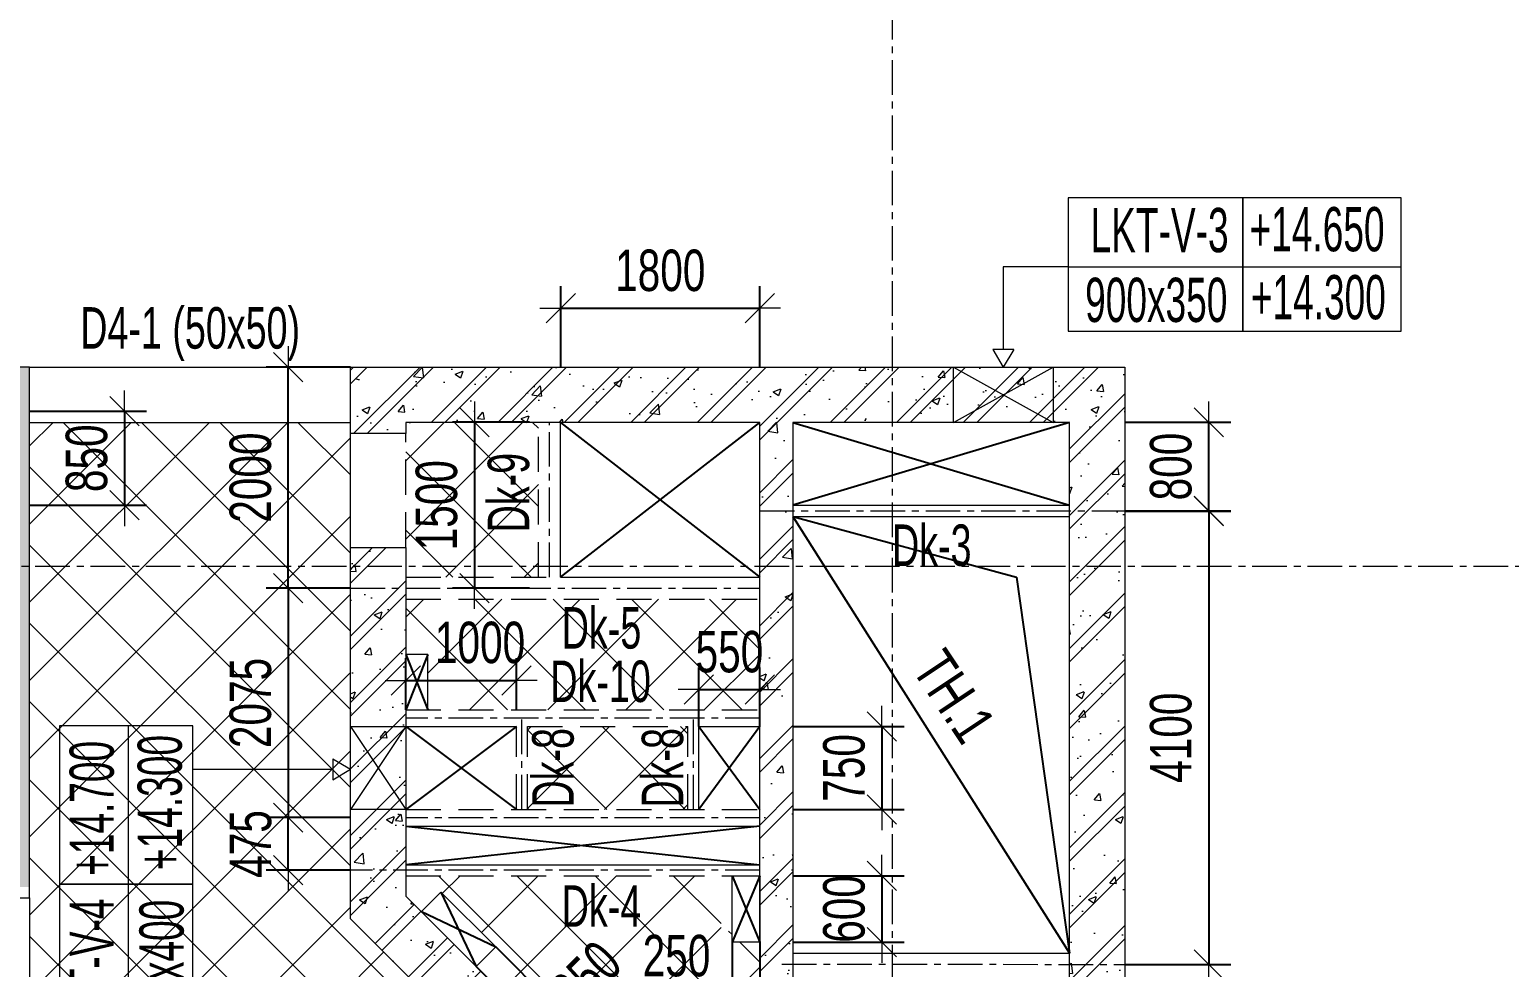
# Model space of a CAD drawing. Header units: millimetres. Extents: x 217991 to 313900, y 2625501 to 2818210.
# Drawn here: x 265300 to 278675, y 2674607 to 2683088 of the extents above; entities that cross this region are included whole.
import ezdxf
from ezdxf.enums import TextEntityAlignment as Align

# ---------------------------------------------------------------- set-up
doc = ezdxf.new("R2010")
doc.units = ezdxf.units.MM
doc.header["$LTSCALE"] = 50
doc.header["$MEASUREMENT"] = 0
doc.linetypes.add('CENTER', pattern=[2, 1.25, -0.25, 0.25, -0.25])
doc.linetypes.add('HIDDEN', pattern=[9.525, 6.35, -3.175])
doc.layers.get('Defpoints').update_dxf_attribs({"lineweight": 9})
for name, color, linetype, lineweight in [('CDC- COT', 4, 'Continuous', 0), ('CDC- DAM', 3, 'Continuous', 5), ('CDC- HATCH', 8, 'Continuous', 0), ('CDC- TRUC', 5, 'CENTER', 15), ('Dim', 8, 'Continuous', 15), ('Dim-off', 8, 'Continuous', 15), ('LKT-M&E', 6, 'Continuous', 18)]:
    doc.layers.add(name, color=color, linetype=linetype, lineweight=lineweight)
for name, color, linetype in [('CHI', 1, 'Continuous'), ('KCS_TEXT', 2, 'Continuous'), ('KCS_TEXT_TEN DAM', 2, 'Continuous')]:
    doc.layers.add(name, color=color, linetype=linetype)
doc.styles.add('ARIAL_3', font='arial_1.ttf', dxfattribs={"width": 0.85})
doc.styles.add('KCS_SMTEXT', font='arial_1.ttf', dxfattribs={"width": 0.7})
doc.styles.add('VN simplex', font='arial_1.ttf', dxfattribs={"width": 0.7})
doc.dimstyles.new('DIM A1 1-150 (Time City)', dxfattribs={"dimtxt": 375, "dimasz": 1.25, "dimexe": 200, "dimexo": 0, "dimgap": 150, "dimtad": 1, "dimdec": 1, "dimzin": 13, "dimdsep": 46, "dimtxsty": 'VN simplex', "dimblk1": 'D', "dimblk2": 'D', "dimsah": 1, "dimcen": 0, "dimdle": 50, "dimclrd": 1, "dimclre": 1, "dimclrt": 2, "dimadec": 0, "dimazin": 0, "dimtfac": 1, "dimtdec": 1, "dimtix": 1, "dimtmove": 2, "dimatfit": 3, "dimldrblk": 'D', "dimfxl": 1, "dimtolj": 1, "dimtzin": 13, "dimarcsym": 0})
pattern_1 = [(50, (-50871.1, -527186.5), (717.2602, -62.7521), [75, -825]), (355, (-50871.1, -527186.5), (-138.7513, 752.1921), [60, -660]), (100.4514, (-50811.3, -527191.7), (578.5094, 689.4395), [63.7402, -701.1421]), (46.1842, (-50871.1, -526986.5), (1067.241, -165.519), [112.5, -1237.5]), (96.6356, (-50782.2, -527000.3), (934.6627, 974.118), [95.6103, -1051.713]), (351.1842, (-50871.1, -526986.5), (934.662, 974.1186), [90, -990]), (21, (-50771.1, -527036.5), (596.907, -402.6189), [75, -825]), (326, (-50771.1, -527036.5), (243.3153, 725.15), [60, -660]), (71.4514, (-50721.35, -527070.05), (840.2226, 322.5305), [63.7402, -701.1421]), (37.5, (-50871.1, -527186.5), (12.15986, 332.89385), [0, -652, 0, -670, 0, -662.5]), (7.5, (-50871.1, -527186.5), (263.06954, 394.4117), [0, -382, 0, -637, 0, -252.5]), (327.5, (-51094.1, -527186.5), (533.82244, -22.55487), [0, -250, 0, -780, 0, -1035]), (317.5, (-51194.1, -527186.5), (583.1862, 100.105), [0, -325, 0, -518, 0, -735]), (45, (-50871.1, -527186.5), (-300.5204, 300.5204), []), (45, (-50871.1, -527064), (-300.5204, 300.5204), [])]
pattern_2 = [(45, (-138554, 0), (-353.55339, 353.55339), []), (135, (-138554, 0), (-353.55339, -353.55339), [])]

# ---------------------------------------------------------------- blocks, each defined once
blk = doc.blocks.new('cot vach loi tang 3 new')
at = {"layer": 'CDC- COT'}
h = blk.add_hatch(dxfattribs=at)
h.set_pattern_fill('BT-01', color=8, scale=100, pattern_type=2)
h.set_pattern_definition(pattern_1)
h.paths.add_polyline_path([(83007, -252043), (83007, -251543), (82007, -251543), (82007, -252043)])
h.paths.add_polyline_path([(67557, -244893), (67557, -244593), (67107, -244593), (67107, -241943), (69407, -241943), (69407, -244593), (68807, -244593), (68807, -244893), (70157, -244893), (70157, -244593), (69707, -244593), (69707, -241943), (69957, -241943), (69957, -241643), (66507, -241643), (66507, -244893)])
h.paths.add_polyline_path([(78156, -254743), (85107, -254743), (85107, -251543), (84207, -251543), (84207, -252043), (84607, -252043), (84607, -254243), (80407, -254243), (80407, -252043), (80807, -252043), (80807, -251543), (80107, -251543), (80107, -254243), (77798, -254243), (77541, -253986), (77187, -254340), (77909, -255061)])
h.paths.add_polyline_path([(76777, -249404), (76565, -249616), (77202, -250253), (77414, -250041)], flags=17)
h.paths.add_polyline_path([(73927, -241643), (73927, -242043), (74707, -242043), (74707, -245843), (72507, -245843), (72507, -242043), (72687, -242043), (72687, -241643), (69976, -241643), (69969, -241943), (72007, -241943), (72007, -244593), (71407, -244593), (71407, -244893), (72007, -244893), (72007, -248517), (71686, -248839), (72040, -249192), (72507, -248724), (72507, -248243), (74909, -248243), (75080, -248414), (73171, -250323), (76530, -253682), (78439, -251773), (78709, -252043), (79177, -252043), (79177, -251543), (78916, -251543), (78262, -250889), (78050, -251101), (78368, -251419), (76671, -253117), (73701, -250147), (75434, -248485), (75717, -248768), (75929, -248556), (75207, -247834), (75207, -247643), (74707, -247643), (74707, -248043), (72507, -248043), (72507, -246043), (74707, -246043), (74707, -246343), (75207, -246343), (75207, -241643)])
h = blk.add_hatch(dxfattribs=at)
h.set_pattern_fill('BT-01', color=8, scale=100, pattern_type=2)
h.set_pattern_definition(pattern_1)
h.paths.add_polyline_path([(81807, -248143), (81457, -248143), (81457, -248643), (83477, -248643), (83477, -248143), (82107, -248143), (82107, -242143), (84607, -242143), (84607, -248143), (84507, -248143), (84507, -248643), (85107, -248643), (85107, -241643), (78107, -241643), (78107, -242243), (78607, -242243), (78607, -242143), (81807, -242143)])
h.paths.add_polyline_path([(80324, -248643), (80324, -248143), (78607, -246426), (78607, -243273), (78107, -243273), (78107, -246633), (80117, -248643)], flags=17)
for points in [[(74707, -246443), (75207, -246443), (75207, -241643), (73927, -241643)], [(83477, -248643), (81254, -248643), (81254, -248143), (81807, -248143), (81807, -242143), (78607, -242143), (78607, -242243), (78107, -242243), (78107, -241643), (85107, -241643), (85107, -248643), (84507, -248643), (84507, -248143), (84607, -248143), (84607, -242143), (82107, -242143), (82107, -248143), (83477, -248143)], [(83477, -248143), (83477, -248643), (81254, -248643), (81254, -248143), (81807, -248143), (81807, -242143), (78607, -242143), (78607, -242243), (78107, -242243), (78107, -241643), (85107, -241643), (85107, -248643), (84507, -248643), (84507, -248143), (84607, -248143), (84607, -242143), (82107, -242143), (82107, -248143), (83477, -248143)]]:
    blk.add_lwpolyline(points, dxfattribs=at)
blk.add_lwpolyline([(80324, -248643), (80117, -248643), (78107, -246633), (78107, -243273), (78607, -243273), (78607, -246426), (80324, -248143), (80324, -248143)], close=True, dxfattribs=at)
blk.add_lwpolyline([(80324, -248643), (80117, -248643), (78107, -246633), (78107, -243273), (78607, -243273), (78607, -246426), (80324, -248143), (80324, -248143)], close=True, dxfattribs=at)
blk = doc.blocks.new('D')
at = {"layer": 'Dim'}
blk.add_line((150, 0), (-150, 0), dxfattribs=at)
at = {"layer": 'Dim', "color": 3}
blk.add_line((106, 106), (-106, -106), dxfattribs=at)
blk = doc.blocks.new('*D221')
at = {"layer": 'Defpoints', "color": 0, "ltscale": 0.5, "transparency": 16777216}
for p in [(136646, 2608455), (137403, 2608455), (136646, 2607655)]:
    blk.add_point(p, dxfattribs=at)
at = {"layer": 'Dim-off', "color": 1, "lineweight": -2, "ltscale": 0.5, "transparency": 16777216}
for p, q in [((136646, 2608455), (137603, 2608455)), ((137403, 2608456), (137403, 2608457)), ((137403, 2607655), (137403, 2608455)), ((136646, 2607655), (137603, 2607655)), ((137403, 2607653), (137403, 2607652))]:
    blk.add_line(p, q, dxfattribs=at)
at = {"layer": 'Dim-off', "color": 1, "lineweight": -2, "ltscale": 0.5, "transparency": 16777216, "xscale": 1.25, "yscale": 1.25, "zscale": 1.25}
for p, rotation in [((137403, 2608455), 270), ((137403, 2607655), 90)]:
    blk.add_blockref('D', p, dxfattribs=dict(at, rotation=rotation))
at = {"layer": 'Dim-off', "color": 2, "ltscale": 0.5, "transparency": 16777216, "insert": (137062, 2608055), "char_height": 375, "attachment_point": 5, "rotation": 90, "style": 'VN simplex'}
blk.add_mtext('\\A1;800', dxfattribs=at)
blk = doc.blocks.new('*D222')
at = {"layer": 'Defpoints', "color": 0, "ltscale": 0.5, "transparency": 16777216}
for p in [(136646, 2607653), (136646, 2603553), (137403, 2603553)]:
    blk.add_point(p, dxfattribs=at)
at = {"layer": 'Dim-off', "color": 1, "lineweight": -2, "ltscale": 0.5, "transparency": 16777216}
for p, q in [((136646, 2607653), (137603, 2607653)), ((137403, 2607652), (137403, 2603555)), ((136646, 2603553), (137603, 2603553))]:
    blk.add_line(p, q, dxfattribs=at)
at = {"layer": 'Dim-off', "color": 1, "lineweight": -2, "ltscale": 0.5, "transparency": 16777216, "xscale": 1.25, "yscale": 1.25, "zscale": 1.25}
for p, rotation in [((137403, 2607653), 90), ((137403, 2603553), 270)]:
    blk.add_blockref('D', p, dxfattribs=dict(at, rotation=rotation))
at = {"layer": 'Dim-off', "color": 2, "ltscale": 0.5, "transparency": 16777216, "insert": (137062, 2605603), "char_height": 375, "attachment_point": 5, "rotation": 90, "style": 'VN simplex'}
blk.add_mtext('\\A1;4100', dxfattribs=at)
blk = doc.blocks.new('*D227')
at = {"layer": 'Defpoints', "color": 0, "ltscale": 0.5, "transparency": 16777216}
for p in [(129084, 2608955), (129646, 2608955), (129646, 2606955)]:
    blk.add_point(p, dxfattribs=at)
at = {"layer": 'Dim-off', "color": 1, "lineweight": -2, "ltscale": 0.5, "transparency": 16777216}
for p, q in [((129646, 2608955), (128884, 2608955)), ((129084, 2606956), (129084, 2608953)), ((129646, 2606955), (128884, 2606955))]:
    blk.add_line(p, q, dxfattribs=at)
at = {"layer": 'Dim-off', "color": 1, "lineweight": -2, "ltscale": 0.5, "transparency": 16777216, "xscale": 1.25, "yscale": 1.25, "zscale": 1.25}
for p, rotation in [((129084, 2608955), 90), ((129084, 2606955), 270)]:
    blk.add_blockref('D', p, dxfattribs=dict(at, rotation=rotation))
at = {"layer": 'Dim-off', "color": 2, "ltscale": 0.5, "transparency": 16777216, "insert": (128743, 2607955), "char_height": 375, "attachment_point": 5, "rotation": 90, "style": 'VN simplex'}
blk.add_mtext('\\A1;2000', dxfattribs=at)
blk = doc.blocks.new('*D231')
at = {"layer": 'Defpoints', "color": 0, "ltscale": 0.5, "transparency": 16777216}
for p in [(131264, 2608455), (130767, 2606955), (131264, 2606955)]:
    blk.add_point(p, dxfattribs=at)
at = {"layer": 'Dim-off', "color": 1, "lineweight": -2, "ltscale": 0.5, "transparency": 16777216}
for p, q in [((131264, 2608455), (130567, 2608455)), ((130767, 2608453), (130767, 2606956)), ((131264, 2606955), (130567, 2606955))]:
    blk.add_line(p, q, dxfattribs=at)
at = {"layer": 'Dim-off', "color": 1, "lineweight": -2, "ltscale": 0.5, "transparency": 16777216, "xscale": 1.25, "yscale": 1.25, "zscale": 1.25}
for p, rotation in [((130767, 2608455), 90), ((130767, 2606955), 270)]:
    blk.add_blockref('D', p, dxfattribs=dict(at, rotation=rotation))
at = {"layer": 'Dim-off', "color": 2, "ltscale": 0.5, "transparency": 16777216, "insert": (130425, 2607705), "char_height": 375, "attachment_point": 5, "rotation": 90, "style": 'VN simplex'}
blk.add_mtext('\\A1;1500', dxfattribs=at)
blk = doc.blocks.new('*D232')
at = {"layer": 'Defpoints', "color": 0, "ltscale": 0.5, "transparency": 16777216}
for p in [(126746, 2608555), (126746, 2607705), (127603, 2607705)]:
    blk.add_point(p, dxfattribs=at)
at = {"layer": 'Dim-off', "color": 1, "lineweight": -2, "ltscale": 0.5, "transparency": 16777216}
for p, q in [((126746, 2608555), (127803, 2608555)), ((127603, 2608556), (127603, 2608557)), ((127603, 2608555), (127603, 2607705)), ((126746, 2607705), (127803, 2607705)), ((127603, 2607703), (127603, 2607702))]:
    blk.add_line(p, q, dxfattribs=at)
at = {"layer": 'Dim-off', "color": 1, "lineweight": -2, "ltscale": 0.5, "transparency": 16777216, "xscale": 1.25, "yscale": 1.25, "zscale": 1.25}
for p, rotation in [((127603, 2608555), 270), ((127603, 2607705), 90)]:
    blk.add_blockref('D', p, dxfattribs=dict(at, rotation=rotation))
at = {"layer": 'Dim-off', "color": 2, "ltscale": 0.5, "transparency": 16777216, "insert": (127262, 2608130), "char_height": 375, "attachment_point": 5, "rotation": 90, "style": 'VN simplex'}
blk.add_mtext('\\A1;850', dxfattribs=at)
blk = doc.blocks.new('*D233')
at = {"layer": 'Defpoints', "color": 0, "ltscale": 0.5, "transparency": 16777216}
for p in [(133096, 2603755), (133346, 2603755), (133346, 2603288)]:
    blk.add_point(p, dxfattribs=at)
at = {"layer": 'Dim-off', "color": 1, "lineweight": -2, "ltscale": 0.5, "transparency": 16777216}
for p, q in [((133096, 2603755), (133096, 2603088)), ((133346, 2603755), (133346, 2603088)), ((133094, 2603288), (133093, 2603288)), ((133096, 2603288), (133346, 2603288)), ((133347, 2603288), (133348, 2603288))]:
    blk.add_line(p, q, dxfattribs=at)
at = {"layer": 'Dim-off', "color": 1, "lineweight": -2, "ltscale": 0.5, "transparency": 16777216, "xscale": 1.25, "yscale": 1.25, "zscale": 1.25}
blk.add_blockref('D', (133096, 2603288), dxfattribs=at)
at = {"layer": 'Dim-off', "color": 1, "lineweight": -2, "ltscale": 0.5, "transparency": 16777216, "xscale": 1.25, "yscale": 1.25, "zscale": 1.25, "rotation": 180}
blk.add_blockref('D', (133346, 2603288), dxfattribs=at)
at = {"layer": 'Dim-off', "color": 2, "ltscale": 0.5, "transparency": 16777216, "insert": (132593, 2603630), "char_height": 375, "attachment_point": 5, "style": 'VN simplex'}
blk.add_mtext('\\A1;250', dxfattribs=at)
blk = doc.blocks.new('*D234')
at = {"layer": 'Defpoints', "color": 0, "ltscale": 0.5, "transparency": 16777216}
for p in [(129084, 2604880), (129646, 2604880), (129646, 2604405)]:
    blk.add_point(p, dxfattribs=at)
at = {"layer": 'Dim-off', "color": 1, "lineweight": -2, "ltscale": 0.5, "transparency": 16777216}
for p, q in [((129646, 2604880), (128884, 2604880)), ((129084, 2604881), (129084, 2604882)), ((129084, 2604405), (129084, 2604880)), ((129646, 2604405), (128884, 2604405)), ((129084, 2604403), (129084, 2604402))]:
    blk.add_line(p, q, dxfattribs=at)
at = {"layer": 'Dim-off', "color": 1, "lineweight": -2, "ltscale": 0.5, "transparency": 16777216, "xscale": 1.25, "yscale": 1.25, "zscale": 1.25}
for p, rotation in [((129084, 2604880), 270), ((129084, 2604405), 90)]:
    blk.add_blockref('D', p, dxfattribs=dict(at, rotation=rotation))
at = {"layer": 'Dim-off', "color": 2, "ltscale": 0.5, "transparency": 16777216, "insert": (128744, 2604642), "char_height": 375, "attachment_point": 5, "rotation": 90, "style": 'VN simplex'}
blk.add_mtext('\\A1;475', dxfattribs=at)
blk = doc.blocks.new('*D235')
at = {"layer": 'Defpoints', "color": 0, "ltscale": 0.5, "transparency": 16777216}
for p in [(133346, 2609486), (131546, 2608955), (133346, 2608955)]:
    blk.add_point(p, dxfattribs=at)
at = {"layer": 'Dim-off', "color": 1, "lineweight": -2, "ltscale": 0.5, "transparency": 16777216}
for p, q in [((131546, 2608955), (131546, 2609686)), ((133346, 2608955), (133346, 2609686)), ((131547, 2609486), (133344, 2609486))]:
    blk.add_line(p, q, dxfattribs=at)
at = {"layer": 'Dim-off', "color": 1, "lineweight": -2, "ltscale": 0.5, "transparency": 16777216, "xscale": 1.25, "yscale": 1.25, "zscale": 1.25, "rotation": 180}
blk.add_blockref('D', (131546, 2609486), dxfattribs=at)
at = {"layer": 'Dim-off', "color": 1, "lineweight": -2, "ltscale": 0.5, "transparency": 16777216, "xscale": 1.25, "yscale": 1.25, "zscale": 1.25}
blk.add_blockref('D', (133346, 2609486), dxfattribs=at)
at = {"layer": 'Dim-off', "color": 2, "ltscale": 0.5, "transparency": 16777216, "insert": (132446, 2609827), "char_height": 375, "attachment_point": 5, "style": 'VN simplex'}
blk.add_mtext('\\A1;1800', dxfattribs=at)
blk = doc.blocks.new('*D240')
at = {"layer": 'Defpoints', "color": 0, "ltscale": 0.5, "transparency": 16777216}
for p in [(130959, 2603712), (130782, 2603535), (131743, 2602928)]:
    blk.add_point(p, dxfattribs=at)
at = {"layer": 'Dim-off', "color": 1, "lineweight": -2, "ltscale": 0.5, "transparency": 16777216}
for p, q in [((130959, 2603712), (131884, 2602786)), ((130782, 2603535), (131708, 2602610)), ((131566, 2602751), (131743, 2602928)), ((131744, 2602929), (131745, 2602930)), ((131565, 2602750), (131564, 2602749))]:
    blk.add_line(p, q, dxfattribs=at)
at = {"layer": 'Dim-off', "color": 1, "lineweight": -2, "ltscale": 0.5, "transparency": 16777216, "xscale": 1.25, "yscale": 1.25, "zscale": 1.25}
for p, rotation in [((131743, 2602928), 224.9999999994105), ((131566, 2602751), 44.99999999941047)]:
    blk.add_blockref('D', p, dxfattribs=dict(at, rotation=rotation))
at = {"layer": 'Dim-off', "color": 2, "ltscale": 0.5, "transparency": 16777216, "insert": (131778, 2603445), "char_height": 375, "attachment_point": 5, "rotation": 45, "style": 'VN simplex'}
blk.add_mtext('\\A1;250', dxfattribs=at)
blk = doc.blocks.new('*D236')
at = {"layer": 'Defpoints', "color": 0, "ltscale": 0.5, "transparency": 16777216}
for p in [(129646, 2606955), (129084, 2604880), (129646, 2604880)]:
    blk.add_point(p, dxfattribs=at)
at = {"layer": 'Dim-off', "color": 1, "lineweight": -2, "ltscale": 0.5, "transparency": 16777216}
for p, q in [((129646, 2606955), (128884, 2606955)), ((129084, 2606953), (129084, 2604881)), ((129646, 2604880), (128884, 2604880))]:
    blk.add_line(p, q, dxfattribs=at)
at = {"layer": 'Dim-off', "color": 1, "lineweight": -2, "ltscale": 0.5, "transparency": 16777216, "xscale": 1.25, "yscale": 1.25, "zscale": 1.25}
for p, rotation in [((129084, 2606955), 90), ((129084, 2604880), 270)]:
    blk.add_blockref('D', p, dxfattribs=dict(at, rotation=rotation))
at = {"layer": 'Dim-off', "color": 2, "ltscale": 0.5, "transparency": 16777216, "insert": (128743, 2605917), "char_height": 375, "attachment_point": 5, "rotation": 90, "style": 'VN simplex'}
blk.add_mtext('\\A1;2075', dxfattribs=at)
blk = doc.blocks.new('*D237')
at = {"layer": 'Defpoints', "color": 0, "ltscale": 0.5, "transparency": 16777216}
for p in [(133646, 2605705), (133646, 2604955), (134449, 2604955)]:
    blk.add_point(p, dxfattribs=at)
at = {"layer": 'Dim-off', "color": 1, "lineweight": -2, "ltscale": 0.5, "transparency": 16777216}
for p, q in [((133646, 2605705), (134649, 2605705)), ((134449, 2605706), (134449, 2605707)), ((134449, 2605705), (134449, 2604955)), ((133646, 2604955), (134649, 2604955)), ((134449, 2604953), (134449, 2604952))]:
    blk.add_line(p, q, dxfattribs=at)
at = {"layer": 'Dim-off', "color": 1, "lineweight": -2, "ltscale": 0.5, "transparency": 16777216, "xscale": 1.25, "yscale": 1.25, "zscale": 1.25}
for p, rotation in [((134449, 2605705), 270), ((134449, 2604955), 90)]:
    blk.add_blockref('D', p, dxfattribs=dict(at, rotation=rotation))
at = {"layer": 'Dim-off', "color": 2, "ltscale": 0.5, "transparency": 16777216, "insert": (134108, 2605330), "char_height": 375, "attachment_point": 5, "rotation": 90, "style": 'VN simplex'}
blk.add_mtext('\\A1;750', dxfattribs=at)
blk = doc.blocks.new('*D241')
at = {"layer": 'Defpoints', "color": 0, "ltscale": 0.5, "transparency": 16777216}
for p in [(133346, 2606038), (132796, 2605705), (133346, 2605705)]:
    blk.add_point(p, dxfattribs=at)
at = {"layer": 'Dim-off', "color": 1, "lineweight": -2, "ltscale": 0.5, "transparency": 16777216}
for p, q in [((132796, 2605705), (132796, 2606238)), ((133346, 2605705), (133346, 2606238)), ((132794, 2606038), (132793, 2606038)), ((132796, 2606038), (133346, 2606038)), ((133347, 2606038), (133348, 2606038))]:
    blk.add_line(p, q, dxfattribs=at)
at = {"layer": 'Dim-off', "color": 1, "lineweight": -2, "ltscale": 0.5, "transparency": 16777216, "xscale": 1.25, "yscale": 1.25, "zscale": 1.25}
blk.add_blockref('D', (132796, 2606038), dxfattribs=at)
at = {"layer": 'Dim-off', "color": 1, "lineweight": -2, "ltscale": 0.5, "transparency": 16777216, "xscale": 1.25, "yscale": 1.25, "zscale": 1.25, "rotation": 180}
blk.add_blockref('D', (133346, 2606038), dxfattribs=at)
at = {"layer": 'Dim-off', "color": 2, "ltscale": 0.5, "transparency": 16777216, "insert": (133071, 2606379), "char_height": 375, "attachment_point": 5, "style": 'VN simplex'}
blk.add_mtext('\\A1;550', dxfattribs=at)
blk = doc.blocks.new('*D239')
at = {"layer": 'Defpoints', "color": 0, "ltscale": 0.5, "transparency": 16777216}
for p in [(133646, 2604355), (133646, 2603755), (134449, 2603755)]:
    blk.add_point(p, dxfattribs=at)
at = {"layer": 'Dim-off', "color": 1, "lineweight": -2, "ltscale": 0.5, "transparency": 16777216}
for p, q in [((133646, 2604355), (134649, 2604355)), ((134449, 2604356), (134449, 2604357)), ((134449, 2604355), (134449, 2603755)), ((133646, 2603755), (134649, 2603755)), ((134449, 2603753), (134449, 2603752))]:
    blk.add_line(p, q, dxfattribs=at)
at = {"layer": 'Dim-off', "color": 1, "lineweight": -2, "ltscale": 0.5, "transparency": 16777216, "xscale": 1.25, "yscale": 1.25, "zscale": 1.25}
for p, rotation in [((134449, 2604355), 270), ((134449, 2603755), 90)]:
    blk.add_blockref('D', p, dxfattribs=dict(at, rotation=rotation))
at = {"layer": 'Dim-off', "color": 2, "ltscale": 0.5, "transparency": 16777216, "insert": (134108, 2604055), "char_height": 375, "attachment_point": 5, "rotation": 90, "style": 'VN simplex'}
blk.add_mtext('\\A1;600', dxfattribs=at)
blk = doc.blocks.new('*D242')
at = {"layer": 'Defpoints', "color": 0, "ltscale": 0.5, "transparency": 16777216}
for p in [(131146, 2606121), (130146, 2605855), (131146, 2605855)]:
    blk.add_point(p, dxfattribs=at)
at = {"layer": 'Dim-off', "color": 1, "lineweight": -2, "ltscale": 0.5, "transparency": 16777216}
for p, q in [((130146, 2605855), (130146, 2606321)), ((131146, 2605855), (131146, 2606321)), ((130147, 2606121), (131144, 2606121))]:
    blk.add_line(p, q, dxfattribs=at)
at = {"layer": 'Dim-off', "color": 1, "lineweight": -2, "ltscale": 0.5, "transparency": 16777216, "xscale": 1.25, "yscale": 1.25, "zscale": 1.25, "rotation": 180}
blk.add_blockref('D', (130146, 2606121), dxfattribs=at)
at = {"layer": 'Dim-off', "color": 1, "lineweight": -2, "ltscale": 0.5, "transparency": 16777216, "xscale": 1.25, "yscale": 1.25, "zscale": 1.25}
blk.add_blockref('D', (131146, 2606121), dxfattribs=at)
at = {"layer": 'Dim-off', "color": 2, "ltscale": 0.5, "transparency": 16777216, "insert": (130817, 2606462), "char_height": 375, "attachment_point": 5, "style": 'VN simplex'}
blk.add_mtext('\\A1;1000', dxfattribs=at)
blk = doc.blocks.new('SDSDSDSDS')
at = {"layer": 'LKT-M&E', "color": 1}
for p, q in [((70749, 1145502, 0), (70749, 1144755, 0)), ((71336, 1145502), (70749, 1145502, 0)), ((71336, 1145502), (74347, 1145502)), ((70844, 1144755, 0), (70654, 1144755, 0)), ((70654, 1144755, 0), (70749, 1144596)), ((70844, 1144755, 0), (70749, 1144596)), ((62843, 1138340), (62843, 1141351)), ((63424, 1140959), (64690, 1140959)), ((64690, 1141054, 0), (64849, 1140959)), ((64690, 1141054, 0), (64690, 1140864, 0)), ((64690, 1140864, 0), (64849, 1140959))]:
    blk.add_line(p, q, dxfattribs=at)
at = {"layer": 'LKT-M&E', "color": 6}
for p, q in [((70299, 1144596), (71199, 1144096)), ((70299, 1144096), (71199, 1144596)), ((65349, 1141346), (64849, 1140596)), ((64849, 1141346), (65349, 1140596))]:
    blk.add_line(p, q, dxfattribs=at)
at = {"layer": 'LKT-M&E', "color": 1}
for points in [[(72915, 1146126), (71336, 1146126), (71336, 1144921), (72915, 1144921)], [(74347, 1146126), (72915, 1146126), (72915, 1144921), (74347, 1144921)], [(62218, 1141351), (62218, 1139919), (63424, 1139919), (63424, 1141351)], [(62218, 1139919), (62218, 1138340), (63424, 1138340), (63424, 1139919)]]:
    blk.add_lwpolyline(points, close=True, dxfattribs=at)
at = {"layer": 'LKT-M&E', "color": 6}
for points in [[(71199, 1144096), (70299, 1144096), (70299, 1144596), (71199, 1144596)], [(64849, 1140596), (64849, 1141346), (65349, 1141346), (65349, 1140596)]]:
    blk.add_lwpolyline(points, close=True, dxfattribs=at)
at = {"layer": 'LKT-M&E', "color": 6, "style": 'KCS_SMTEXT', "width": 0.6}
for s, p in [('LKT-V-3', (71538, 1145635, 0)), ('900x350', (71489, 1145004, 0))]:
    blk.add_text(s, height=400, dxfattribs=at).set_placement(p)
for s, p in [('LKT-V-4', (62710, 1138542, 0)), ('750x400', (63341, 1138493, 0))]:
    blk.add_text(s, height=400, rotation=90, dxfattribs=at).set_placement(p)
blk = doc.blocks.new('san loi 4')
at = {"layer": 'CDC- HATCH'}
h = blk.add_hatch(dxfattribs=at)
h.set_pattern_fill('ANSI37', color=8, scale=4000)
h.set_pattern_definition(pattern_2)
h.paths.add_polyline_path([(129645.57, 2608354.57), (129645.57, 2608454.57), (126745.57, 2608454.57), (126745.57, 2607154.57), (129645.57, 2607154.57), (129645.57, 2607154.57)])
h.paths.add_polyline_path([(134545.57, 2601451.69), (131151.68, 2599054.57), (131545.57, 2599054.57), (132295.57, 2599054.57), (133595.57, 2599054.57), (134545.57, 2599054.57)])
h.paths.add_polyline_path([(136145.57, 2601954.57), (136045.57, 2601954.57), (135257.57, 2601954.57), (134545.57, 2601451.69), (134545.57, 2599054.57), (135795.57, 2599054.57), (136145.57, 2599054.57)])
h.paths.add_polyline_path([(126745.57, 2602763.25), (128230.71, 2601278.11), (129036.81, 2600472.01), (129885.35, 2599623.48), (129885.35, 2599623.48), (130454.26, 2599054.57), (131151.68, 2599054.57), (134545.57, 2601451.69), (134545.57, 2601954.57), (131655.47, 2601954.57), (129645.57, 2603964.47), (129645.57, 2607154.57), (126745.57, 2607154.57)])
h = blk.add_hatch(dxfattribs=at)
h.set_pattern_fill('ANSI37', color=8, scale=4000)
h.set_pattern_definition(pattern_2)
h.paths.add_polyline_path([(131345.57, 2608454.57), (130145.57, 2608454.57), (130145.57, 2608354.57), (130145.57, 2607324.57), (130145.57, 2607154.57), (131345.57, 2607154.57)])
h.paths.add_polyline_path([(131345.57, 2607154.57), (130145.57, 2607154.57), (130145.57, 2607054.57), (131345.57, 2607054.57)])
h.paths.add_polyline_path([(130814.32, 2607191.73), (130814.32, 2608195.03), (130041.56, 2608195.03), (130041.56, 2607191.73)], flags=9)
h.paths.add_polyline_path([(131363.33, 2607363.8), (131363.33, 2608274.21), (130788.94, 2608274.21), (130788.94, 2607363.8)], flags=9)
h = blk.add_hatch(dxfattribs=at)
h.set_pattern_fill('ANSI37', color=8, scale=4000)
h.set_pattern_definition(pattern_2)
h.paths.add_polyline_path([(132695.57, 2605704.57), (131245.57, 2605704.57), (131245.57, 2604954.57), (132695.57, 2604954.57)])
h.paths.add_polyline_path([(132672.06, 2605990.12), (133471.41, 2605990.12), (133471.41, 2606762.89), (132672.06, 2606762.89)], flags=9)
h.paths.add_polyline_path([(131460.02, 2606307.2), (132369.66, 2606307.2), (132369.66, 2606879.29), (131460.02, 2606879.29)], flags=9)
h.paths.add_polyline_path([(131356.62, 2605823.75), (132456.41, 2605823.75), (132456.41, 2606398.14), (131356.62, 2606398.14)], flags=9)
h.paths.add_polyline_path([(132755.6, 2604875.73), (132755.6, 2605786.14), (132181.21, 2605786.14), (132181.21, 2604875.73)], flags=9)
h.paths.add_polyline_path([(131765.27, 2604875.73), (131765.27, 2605786.14), (131190.88, 2605786.14), (131190.88, 2604875.73)], flags=9)
h.paths.add_polyline_path([(130345.57, 2606354.57), (130345.57, 2605854.57), (133345.57, 2605854.57), (133345.57, 2606854.57), (130145.57, 2606854.57), (130145.57, 2606354.57)])
h = blk.add_hatch(dxfattribs=at)
h.set_pattern_fill('ANSI37', color=8, scale=4000)
h.set_pattern_definition(pattern_2)
h.paths.add_polyline_path([(132194.09, 2603240.89), (132993.44, 2603240.89), (132993.44, 2604013.66), (132194.09, 2604013.66)], flags=24)
h.paths.add_polyline_path([(131772.51, 2602890.04), (132337.73, 2603455.26), (131791.3, 2604001.69), (131226.08, 2603436.47)], flags=24)
h.paths.add_polyline_path([(131461.62, 2603863.37), (132368.06, 2603863.37), (132368.06, 2604425.87), (131461.62, 2604425.87)], flags=9)
h.paths.add_polyline_path([(133345.57, 2603754.57), (133095.57, 2603754.57), (133095.57, 2603854.57), (132995.57, 2603854.57), (132995.57, 2604354.57), (130145.57, 2604354.57), (130145.57, 2604171.58), (130286.99, 2604030.16), (130463.77, 2604206.94), (130994.1, 2603676.61), (130817.32, 2603499.83), (131862.58, 2602454.57), (132792.58, 2602454.57), (133345.57, 2602454.57)])
at = {"layer": 'CDC- DAM'}
for p, q in [((126745.57, 2608954.57), (129645.57, 2608954.57)), ((126745.57, 2608454.57), (129645.57, 2608454.57)), ((129645.57, 2607324.57), (129645.57, 2608354.57)), ((131545.57, 2607054.57), (131545.57, 2608454.57)), ((133645.57, 2607704.57), (136145.57, 2607704.57)), ((133645.57, 2607604.57), (136145.57, 2607604.57)), ((131545.57, 2607054.57), (133345.57, 2607054.57)), ((130145.57, 2605704.57), (131145.57, 2605704.57)), ((132795.57, 2605704.57), (133345.57, 2605704.57)), ((132795.57, 2604954.57), (132795.57, 2605704.57)), ((132795.57, 2605704.57), (133345.57, 2605704.57)), ((130145.57, 2604804.57), (133345.57, 2604804.57)), ((130145.57, 2604454.57), (133345.57, 2604454.57)), ((130286.99, 2604030.16), (130463.77, 2604206.94)), ((130463.77, 2604206.94), (130958.75, 2603711.96)), ((126745.57, 2604154.57), (126745.57, 2602954.57)), ((130781.97, 2603535.18), (130958.75, 2603711.96)), ((133645.57, 2603654.57), (136145.57, 2603654.57))]:
    blk.add_line(p, q, dxfattribs=at)
at = {"layer": 'CDC- DAM', "linetype": 'HIDDEN'}
for p, q in [((130145.57, 2607324.57), (130145.57, 2608354.57)), ((131345.57, 2607054.57), (131345.57, 2608454.57)), ((130145.57, 2607054.57), (131545.57, 2607054.57)), ((130145.57, 2606854.57), (133345.57, 2606854.57)), ((130145.57, 2605854.57), (133345.57, 2605854.57)), ((131145.57, 2604954.57), (131145.57, 2605704.57)), ((131245.57, 2604954.57), (131245.57, 2605704.57)), ((131245.57, 2605704.57), (132695.57, 2605704.57)), ((132695.57, 2604954.57), (132695.57, 2605704.57)), ((130145.57, 2604954.57), (133345.57, 2604954.57)), ((130145.57, 2604354.57), (133345.57, 2604354.57))]:
    blk.add_line(p, q, dxfattribs=at)
at = {"layer": 'CDC- DAM'}
for points in [[(130145.57, 2605854.57), (130345.57, 2605854.57), (130345.57, 2606354.57), (130145.57, 2606354.57)], [(133095.57, 2604354.57), (133345.57, 2604354.57), (133345.57, 2603754.57), (133095.57, 2603754.57)]]:
    blk.add_lwpolyline(points, close=True, dxfattribs=at)
at = {"layer": 'CDC- TRUC', "ltscale": 5}
for p, q in [((131445.57, 2607054.57), (131445.57, 2608454.57)), ((133345.57, 2607654.57), (136645.57, 2607654.57)), ((129645.57, 2606954.57), (133345.57, 2606954.57)), ((133345.57, 2605779.57), (130145.57, 2605779.57)), ((131195.57, 2604954.57), (131195.57, 2605779.57)), ((132745.57, 2604954.57), (132745.57, 2605779.57)), ((133345.57, 2604879.57), (130145.57, 2604879.57)), ((133345.57, 2604404.57), (129645.57, 2604404.57)), ((133545.57, 2603554.57), (136645.57, 2603553.32))]:
    blk.add_line(p, q, dxfattribs=at)
at = {"layer": 'CHI', "color": 1}
for p, q in [((131545.57, 2608454.57), (133345.57, 2607054.57)), ((131545.57, 2607054.57), (133345.57, 2608454.57)), ((133645.57, 2608454.57), (136145.57, 2607704.57)), ((136145.57, 2608454.57), (133645.57, 2607704.57)), ((133645.57, 2607604.57), (135667.21, 2607055.01)), ((133645.57, 2607604.57), (136145.57, 2603654.57)), ((135667.21, 2607055.01), (136145.57, 2603654.57)), ((130145.57, 2606354.57), (130345.57, 2605854.57)), ((130345.57, 2606354.57), (130145.57, 2605854.57)), ((131145.57, 2605704.57), (130145.57, 2604954.57)), ((130145.57, 2605704.57), (131145.57, 2604954.57)), ((132795.57, 2605704.57), (133345.57, 2604954.57)), ((133345.57, 2605704.57), (132795.57, 2604954.57)), ((130145.57, 2604804.57), (133345.57, 2604454.57)), ((133345.57, 2604804.57), (130145.57, 2604454.57)), ((133095.57, 2604354.57), (133345.57, 2603754.57)), ((133345.57, 2604354.57), (133095.57, 2603754.57)), ((130463.77, 2604206.94), (130781.97, 2603535.18)), ((130286.99, 2604030.16), (130958.75, 2603711.96))]:
    blk.add_line(p, q, dxfattribs=at)
at = {"layer": 'KCS_TEXT', "color": 2, "style": 'KCS_SMTEXT', "width": 0.75}
blk.add_text('TH.1', height=375, rotation=303.678171, dxfattribs=at).set_placement((134945.4, 2605872.27), align=Align.CENTER)
at = {"layer": 'KCS_TEXT_TEN DAM', "ltscale": 0.5, "style": 'ARIAL_3', "width": 0.65}
for s, p in [('Dk-9', (131261.21, 2607819.01)), ('Dk-8', (131663.15, 2605330.93)), ('Dk-8', (132653.48, 2605330.93))]:
    blk.add_text(s, height=375, rotation=90, dxfattribs=at).set_placement(p, align=Align.CENTER)
for s, p in [('Dk-3', (134899.84, 2607156.44)), ('Dk-5', (131914.84, 2606408.94)), ('Dk-10', (131906.52, 2605925.87)), ('Dk-4', (131914.84, 2603893.14))]:
    blk.add_text(s, height=375, dxfattribs=at).set_placement(p, align=Align.CENTER)
at = {"layer": 'Dim-off', "color": 1, "ltscale": 0.5}
for base, p1, p2, picture, middle in [((133345.57, 2609485.93), (131545.57, 2608954.57), (133345.57, 2608954.57), '*D235', (132445.57, 2609827.4)), ((133345.57, 2606037.73), (132795.57, 2605704.57), (133345.57, 2605704.57), '*D241', (133070.57, 2606379.19))]:
    dim = blk.add_linear_dim(base=base, p1=p1, p2=p2, dimstyle='DIM A1 1-150 (Time City)', dxfattribs=at)
    dim.commit()
    dim.dimension.update_dxf_attribs({"geometry": picture, "text_midpoint": middle})
for base, p1, p2, angle, picture, middle in [((129084.46, 2608954.57), (129645.57, 2606954.57), (129645.57, 2608954.57), 90, '*D227', (128742.99, 2607954.57)), ((127603.46, 2607704.57), (126745.57, 2608554.57), (126745.57, 2607704.57), 90, '*D232', (127261.99, 2608129.57)), ((130766.72, 2606954.57), (131263.84, 2608454.57), (131263.84, 2606954.57), 270, '*D231', (130425.25, 2607704.57)), ((137403.45, 2608454.57), (136645.57, 2607654.57), (136645.57, 2608454.57), 90, '*D221', (137061.98, 2608054.57)), ((137403.45, 2603553.32), (136645.57, 2607653.32), (136645.57, 2603553.32), 270, '*D222', (137061.98, 2605603.32)), ((129084.46, 2604879.57), (129645.57, 2606954.57), (129645.57, 2604879.57), 270, '*D236', (128742.99, 2605917.07)), ((134449.41, 2604954.57), (133645.57, 2605704.57), (133645.57, 2604954.57), 90, '*D237', (134107.95, 2605329.57)), ((129084.46, 2604879.57), (129645.57, 2604404.57), (129645.57, 2604879.57), 90, '*D234', (128743.76, 2604642.07)), ((134449.41, 2603754.57), (133645.57, 2604354.57), (133645.57, 2603754.57), 90, '*D239', (134107.95, 2604054.57))]:
    dim = blk.add_linear_dim(base=base, p1=p1, p2=p2, angle=angle, dimstyle='DIM A1 1-150 (Time City)', dxfattribs=at)
    dim.commit()
    dim.dimension.update_dxf_attribs({"geometry": picture, "text_midpoint": middle})
for base, p1, p2, picture, middle in [((131145.57, 2606120.69), (130145.57, 2605854.57), (131145.57, 2605854.57), '*D242', (130816.65, 2606462.15)), ((133345.57, 2603288.24), (133095.57, 2603754.57), (133345.57, 2603754.57), '*D233', (132592.69, 2603629.83))]:
    dim = blk.add_linear_dim(base=base, p1=p1, p2=p2, dimstyle='DIM A1 1-150 (Time City)', dxfattribs=at)
    dim.commit()
    dim.dimension.update_dxf_attribs({"geometry": picture, "text_midpoint": middle, "dimtype": 128})
dim = blk.add_linear_dim(base=(131742.93, 2602927.78), p1=(130781.97, 2603535.18), p2=(130958.75, 2603711.96), angle=45, dimstyle='DIM A1 1-150 (Time City)', dxfattribs=at)
dim.commit()
dim.dimension.update_dxf_attribs({"geometry": '*D240', "text_midpoint": (131777.6, 2603445.36), "dimtype": 128})

msp = doc.modelspace()

# ---------------------------------------------------------------- linework, layer by layer
at = {"layer": 'CDC- TRUC', "ltscale": 5}
for p, q in [((273099.56, 2642498.47), (273099.56, 2699760.71)), ((228851.14, 2678235.49), (294103.01, 2678235.49))]:
    msp.add_line(p, q, dxfattribs=at)

# ---------------------------------------------------------------- block references
for name, p in [('cot vach loi tang 3 new', (190092.19, 2921678.42)), ('san loi 4', (138553.99, 71080.92))]:
    msp.add_blockref(name, p)
at = {"layer": 'CDC- COT'}
msp.add_blockref('SDSDSDSDS', (203350.86, 1535439.4), dxfattribs=at)

# ---------------------------------------------------------------- texts
at = {"layer": 'KCS_TEXT_TEN DAM', "ltscale": 0.5, "style": 'ARIAL_3', "width": 0.65}
msp.add_text('D4-1 (50x50)', height=375, dxfattribs=at).set_placement((266750.73, 2680202.37), align=Align.CENTER)
at = {"layer": 'LKT-M&E', "color": 6, "style": 'KCS_SMTEXT', "width": 0.6}
for s, p in [('+14.650', (276325.43, 2681082.53, 0)), ('+14.300', (276337.08, 2680467.7, 0))]:
    msp.add_text(s, height=400, dxfattribs=at).set_placement(p)
for s, p in [('+14.300', (266675.77, 2675487.32, 0)), ('+14.700', (266060.93, 2675433.93, 0))]:
    msp.add_text(s, height=400, rotation=90, dxfattribs=at).set_placement(p)

doc.saveas('drawing.dxf')
